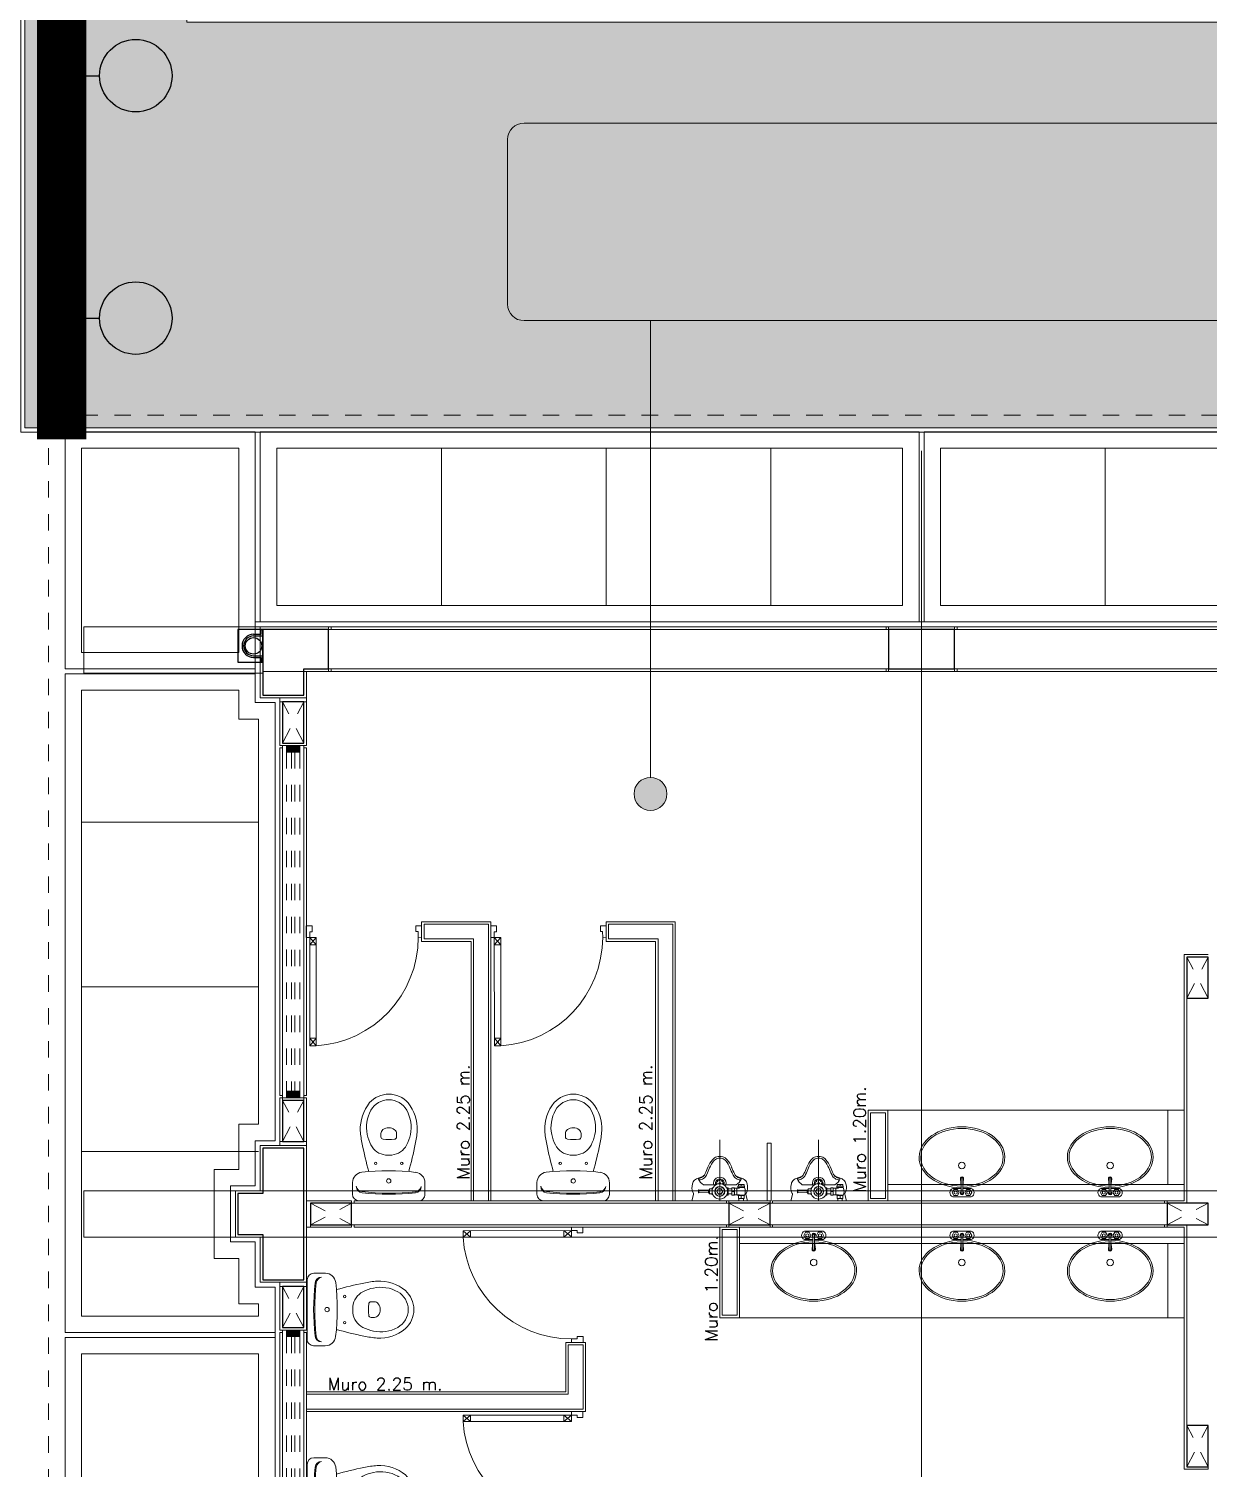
# Model space of a CAD drawing. Header units: metres. Extents: x 349703 to 349913, y 9282546 to 9282694.
# Drawn here: x 349734.26 to 349741.42, y 9282622.37 to 9282631.11 of the extents above; entities that cross this region are included whole.
import ezdxf

# ---------------------------------------------------------------- set-up
doc = ezdxf.new("R2010")
doc.units = ezdxf.units.M
doc.header["$LTSCALE"] = 0.25
doc.linetypes.add('01 nivel$0$HIDDEN2', pattern=[0.1875, 0.125, -0.0625])
doc.linetypes.add('DASHED2', pattern=[0.762, 0.635, -0.127])
for name, color, linetype, lineweight in [('0_VANOS', 30, 'Continuous', 9), ('AREA-VERDE', 3, 'CONTINUOUS', 9), ('ARQ-FONDO', 253, 'CONTINUOUS', 9), ('COTAS', 94, 'CONTINUOUS', 18), ('CUNETAS-RED', 5, 'CONTINUOUS', 18), ('LLORAD-SIMB', 1, 'CONTINUOUS', 25), ('LLORAD-TRAMO', 1, 'CONTINUOUS', 70), ('PUERTAS CESAR', 252, 'Continuous', 13), ('TRAZO', 2, 'Continuous', 13)]:
    doc.layers.add(name, color=color, linetype=linetype, lineweight=lineweight)
doc.styles.add('TIPO ROMANS', font='romans.shx')

# ---------------------------------------------------------------- blocks, each defined once
blk = doc.blocks.new('cub-ur')
at = {"layer": 'ARQ-FONDO'}
blk.add_lwpolyline([(-0.35, -0.0125), (0, -0.0125), (0, 0.0125), (-0.35, 0.0125)], close=True, dxfattribs=at)
blk = doc.blocks.new('SCL_COL REC_CA - SCL_COL REC_CA f_c_175kg_cm²_CN-1_0_13x0_25-4199369-2_N_T_N _0_00')
at = {"layer": 'ARQ-FONDO', "linetype": 'DASHED2', "ltscale": 0.1}
for p, q in [((0.065, -0.125), (-0.065, 0.125)), ((-0.065, -0.125), (0.065, 0.125))]:
    blk.add_line(p, q, dxfattribs=at)
at = {"layer": 'ARQ-FONDO', "lineweight": 30, "ltscale": 0.1}
blk.add_lwpolyline([(-0.065, 0.125), (-0.065, -0.125), (0.065, -0.125), (0.065, 0.125)], close=True, dxfattribs=at)
blk = doc.blocks.new('estructuras modulo baño')
at = {"layer": 'ARQ-FONDO'}
for p, q in [((374680.4222, 9249049.253), (374680.6622, 9249049.253)), ((374680.4222, 9249042.053), (374680.6622, 9249042.053))]:
    blk.add_line(p, q, dxfattribs=at)
at = {"layer": 'ARQ-FONDO', "lineweight": 30}
for points in [[(374683.5722, 9249049.403), (374684.3722, 9249049.403), (374684.3722, 9249049.653), (374684.0972, 9249049.653), (374684.0972, 9249049.803), (374683.8472, 9249049.803), (374683.8472, 9249049.653), (374683.5722, 9249049.653)], [(374680.4222, 9249049.653), (374680.8222, 9249049.653), (374680.8222, 9249049.403), (374680.6622, 9249049.403), (374680.6622, 9249049.253), (374680.4222, 9249049.253)], [(374687.5222, 9249049.653), (374687.1222, 9249049.653), (374687.1222, 9249049.403), (374687.2822, 9249049.403), (374687.2822, 9249049.253), (374687.5222, 9249049.253)], [(374680.6622, 9249045.853), (374680.4222, 9249045.853), (374680.4222, 9249045.453), (374680.6622, 9249045.453)], [(374687.5222, 9249045.853), (374687.2822, 9249045.853), (374687.2822, 9249045.453), (374687.5222, 9249045.453)], [(374680.4222, 9249041.653), (374680.8222, 9249041.653), (374680.8222, 9249041.903), (374680.6622, 9249041.903), (374680.6622, 9249042.053), (374680.4222, 9249042.053)], [(374687.5222, 9249041.653), (374687.1222, 9249041.653), (374687.1222, 9249041.903), (374687.2822, 9249041.903), (374687.2822, 9249042.053), (374687.5222, 9249042.053)], [(374683.5722, 9249041.903), (374683.5722, 9249041.653), (374683.8472, 9249041.653), (374683.8472, 9249041.503), (374684.0972, 9249041.503), (374684.0972, 9249041.653), (374684.3722, 9249041.653), (374684.3722, 9249041.903)], [(374687.0822, 9249041.773), (374687.0822, 9249041.903), (374686.5622, 9249041.903), (374686.5622, 9249041.773)]]:
    blk.add_lwpolyline(points, close=True, dxfattribs=at)
blk.add_lwpolyline([(374682.4372, 9249041.903), (374681.8522, 9249041.903), (374681.8522, 9249041.773), (374682.4372, 9249041.773), (374682.4372, 9249041.903)], dxfattribs=at)
at = {"layer": 'ARQ-FONDO'}
for p, rotation in [((374680.9872, 9249049.468), 89.99999999999991), ((374683.4072, 9249049.468), 270), ((374684.5372, 9249049.468), 270), ((374686.9572, 9249049.468), 270), ((374683.9722, 9249049.238), 180), ((374683.9722, 9249046.698), 180), ((374683.9722, 9249044.038), 180), ((374682.5622, 9249043.978), 270), ((374685.4072, 9249043.978), 270), ((374682.5022, 9249041.898), 180), ((374685.4672, 9249041.898), 180), ((374683.4072, 9249041.838), 270)]:
    blk.add_blockref('SCL_COL REC_CA - SCL_COL REC_CA f_c_175kg_cm²_CN-1_0_13x0_25-4199369-2_N_T_N _0_00', p, dxfattribs=dict(at, rotation=rotation))
blk = doc.blocks.new('*U668')
at = {"linetype": 'Continuous', "true_color": 0xbebebe}
for points in [[(3032.1314, 1351.1888), (3032.1314, 1351.2688), (3032.1714, 1351.2688), (3032.1714, 1351.1888)], [(3034.2314, 1351.1888), (3034.2314, 1351.2688), (3034.2714, 1351.2688), (3034.2714, 1351.1888)]]:
    blk.add_hatch(color=9, dxfattribs=at).paths.add_polyline_path(points)
at = {"layer": '0_VANOS', "linetype": 'Continuous'}
for p, q in [((3032.1314, 1351.2688), (3032.1714, 1351.2688)), ((3032.1314, 1351.2688), (3032.1314, 1351.1888)), ((3032.1714, 1351.2688), (3032.1714, 1351.1888)), ((3034.2314, 1351.1888), (3034.2314, 1351.2688)), ((3034.2314, 1351.2688), (3034.2714, 1351.2688)), ((3034.2714, 1351.2688), (3034.2714, 1351.1888)), ((3032.1714, 1351.1888), (3032.1314, 1351.1888)), ((3034.2714, 1351.1888), (3034.2314, 1351.1888))]:
    blk.add_line(p, q, dxfattribs=at)
at = {"layer": '0_VANOS', "linetype": '01 nivel$0$HIDDEN2', "ltscale": 0.5}
for p, q in [((3032.1708, 1351.2688), (3034.2308, 1351.2688)), ((3032.1714, 1351.2388), (3034.2314, 1351.2388)), ((3032.1714, 1351.2188), (3034.2314, 1351.2188)), ((3032.1714, 1351.1888), (3034.2314, 1351.1888))]:
    blk.add_line(p, q, dxfattribs=at)
at = {"layer": '0_VANOS', "linetype": '01 nivel$0$HIDDEN2'}
blk.add_line((3034.2314, 1351.2688), (3034.2714, 1351.2688), dxfattribs=at)
blk = doc.blocks.new('JUNTA 2.5CM.')
at = {"layer": 'ARQ-FONDO', "linetype": 'DASHED2', "ltscale": 0.1}
blk.add_lwpolyline([(374465.9966, 9249054.0961), (374466.0216, 9249054.0961), (374466.0216, 9249054.2561), (374465.9966, 9249054.2561)], close=True, dxfattribs=at)
blk = doc.blocks.new('*U669')
at = {"linetype": 'Continuous', "true_color": 0xbebebe}
for points in [[(3032.1314, 1351.1888), (3032.1314, 1351.2688), (3032.1714, 1351.2688), (3032.1714, 1351.1888)], [(3034.2314, 1351.1888), (3034.2314, 1351.2688), (3034.2714, 1351.2688), (3034.2714, 1351.1888)]]:
    blk.add_hatch(color=9, dxfattribs=at).paths.add_polyline_path(points)
at = {"layer": '0_VANOS', "linetype": 'Continuous'}
for p, q in [((3032.1314, 1351.2688), (3032.1714, 1351.2688)), ((3032.1314, 1351.2688), (3032.1314, 1351.1888)), ((3032.1714, 1351.2688), (3032.1714, 1351.1888)), ((3034.2314, 1351.1888), (3034.2314, 1351.2688)), ((3034.2314, 1351.2688), (3034.2714, 1351.2688)), ((3034.2714, 1351.2688), (3034.2714, 1351.1888)), ((3032.1714, 1351.1888), (3032.1314, 1351.1888)), ((3034.2714, 1351.1888), (3034.2314, 1351.1888))]:
    blk.add_line(p, q, dxfattribs=at)
at = {"layer": '0_VANOS', "linetype": '01 nivel$0$HIDDEN2', "ltscale": 0.5}
for p, q in [((3032.1708, 1351.2688), (3034.2308, 1351.2688)), ((3032.1714, 1351.2388), (3034.2314, 1351.2388)), ((3032.1714, 1351.2188), (3034.2314, 1351.2188)), ((3032.1714, 1351.1888), (3034.2314, 1351.1888))]:
    blk.add_line(p, q, dxfattribs=at)
at = {"layer": '0_VANOS', "linetype": '01 nivel$0$HIDDEN2'}
blk.add_line((3034.2314, 1351.2688), (3034.2714, 1351.2688), dxfattribs=at)
blk = doc.blocks.new('Lav ovalado')
at = {"layer": 'ARQ-FONDO'}
for p, q in [((-0.0222, 0.005), (-0.1104, 0.005)), ((-0.0222, -0.005), (-0.1104, -0.005))]:
    blk.add_line(p, q, dxfattribs=at)
for points in [[(-0.0644, -0.005), (-0.1094, -0.0099, -1.115964), (-0.1094, 0.0099), (-0.0644, 0.005)], [(-0.05, 0.005), (-0.05, 0.0566, -0.688608), (0, 0.0566), (0, -0.0566, -0.688608), (-0.05, -0.0566)], [(-0.05, -0.0566), (-0.05, -0.005, -0.688608)]]:
    blk.add_lwpolyline(points, format="xyb", dxfattribs=at)
for points in [[(-0.0437, 0.0485), (-0.025, 0.0593), (-0.0063, 0.0485), (-0.0063, 0.027), (-0.025, 0.0162), (-0.0437, 0.027)], [(-0.035, 0.0377), (-0.03, 0.0464), (-0.02, 0.0464), (-0.015, 0.0377), (-0.02, 0.0291), (-0.03, 0.0291)], [(-0.0437, -0.0278), (-0.025, -0.0171), (-0.0063, -0.0278), (-0.0063, -0.0494), (-0.025, -0.0602), (-0.0437, -0.0494)], [(-0.035, -0.0386), (-0.03, -0.03), (-0.02, -0.03), (-0.015, -0.0386), (-0.02, -0.0473), (-0.03, -0.0473)]]:
    blk.add_lwpolyline(points, close=True, dxfattribs=at)
blk.add_circle((-0.1898, -0.0004), 0.02, dxfattribs=at)
for centre, radius, start, end in [((-0.1104, 0), 0.005, 90, 270), ((-0.0222, 0), 0.01, 210, 150), ((-0.0222, 0), 0.005, 270, 90)]:
    blk.add_arc(centre, radius, start, end, dxfattribs=at)
at = {"layer": 'ARQ-FONDO', "extrusion": (0, 0, -1)}
for major_axis, ratio, start_param, end_param in [((0, 0.26), 0.711538, 1.588351, 7.833073), ((0, 0.25), 0.7, 1.589053, 7.832236)]:
    blk.add_ellipse((-0.2394, -0.0004), major_axis=major_axis, ratio=ratio, start_param=start_param, end_param=end_param, dxfattribs=at)
blk = doc.blocks.new('f-flat-2-flat-1-flat-1')
at = {"layer": 'ARQ-FONDO'}
for p, q in [((251277.2971, 9335242.4856), (251277.2263, 9335242.4856)), ((251277.3366, 9335242.0852), (251277.3366, 9335242.446)), ((251276.9284, 9335242.313), (251276.9482, 9335242.3131)), ((251276.9284, 9335242.2182), (251276.9483, 9335242.2182)), ((251277.2971, 9335242.0457), (251277.2263, 9335242.0457))]:
    blk.add_line(p, q, dxfattribs=at)
for centre, radius in [((251277.1093, 9335242.3447), 0.00741), ((251277.216, 9335242.2656), 0.0133), ((251277.216, 9335242.2656), 0.0133), ((251277.1093, 9335242.1865), 0.00741)]:
    blk.add_circle(centre, radius, dxfattribs=at)
for centre, radius, start, end in [((251277.2263, 9335242.4223), 0.0633, 90.00514, 173.21209), ((251277.2489, 9335242.4233), 0.0395, 6.27703, 90.00514), ((251277.2419, 9335242.4239), 0.0395, 6.21928, 79.7623), ((251277.2971, 9335242.446), 0.0395, 0.00514, 90.00514), ((251276.8473, 9335242.2656), 0.1582, 132.44137, 227.56891), ((251276.8473, 9335242.2656), 0.1241, 119.12129, 240.889), ((251276.9014, 9335242.1818), 0.257, 87.70231, 128.71828), ((251276.8908, 9335242.1875), 0.2135, 78.38563, 119.12129), ((251276.8664, 9335241.8472), 0.5931, 77.71448, 85.62574), ((251276.8841, 9335242.1546), 0.2471, 62.60247, 78.38563), ((251276.497, 9335240.0058), 2.4712, 74.46115, 78.43076), ((251276.9452, 9335242.2725), 0.1143, 6.24706, 62.60247), ((251278.5416, 9335242.2657), 1.3878, 173.21209, 186.7982), ((251275.8144, 9335242.2655), 1.4758, 353.67459, 6.32962), ((251275.8144, 9335242.2655), 1.4827, 353.73326, 6.27703), ((251276.9521, 9335242.2656), 0.0593, 143.13525, 216.87504), ((251276.9284, 9335242.2834), 0.0297, 90.00514, 143.13525), ((251276.9482, 9335242.2982), 0.0148, 6.65431, 90.00514), ((251276.6684, 9335242.2656), 0.2965, 353.35598, 6.65431), ((251276.8819, 9335242.2656), 0.1779, 353.76323, 6.24706), ((251276.9284, 9335242.2478), 0.0297, 216.87504, 270.00514), ((251276.9482, 9335242.233), 0.0148, 270.00514, 353.35598), ((251276.9452, 9335242.2587), 0.1143, 297.40782, 353.76323), ((251276.9013, 9335242.3494), 0.257, 231.29201, 272.30798), ((251276.8908, 9335242.3437), 0.2135, 240.889, 281.62466), ((251276.8841, 9335242.3766), 0.2471, 281.62466, 297.40782), ((251276.4966, 9335244.5253), 2.4712, 281.57953, 285.54914), ((251276.8664, 9335242.684), 0.5931, 274.38455, 282.29581), ((251277.2263, 9335242.109), 0.0633, 186.7982, 270.00514), ((251277.2489, 9335242.108), 0.0395, 270.00514, 353.73326), ((251277.2419, 9335242.1073), 0.0395, 280.24799, 353.791), ((251277.2971, 9335242.0852), 0.0395, 270.00514, 0.00514)]:
    blk.add_arc(centre, radius, start, end, dxfattribs=at)
blk = doc.blocks.new('URINARIO-FLUX-CADET-PL')
at = {"layer": 'ARQ-FONDO'}
for p, q in [((-0.099, 0.147), (-0.099, 0.113)), ((-0.089, 0.147), (-0.099, 0.147)), ((-0.089, 0.113), (-0.099, 0.113)), ((-0.0907, 0.13), (-0.0973, 0.13)), ((-0.089, 0.1496), (-0.089, 0.1104)), ((-0.08, 0.1496), (-0.089, 0.1496)), ((-0.0775, 0.1104), (-0.089, 0.1104)), ((-0.08, 0.1496), (-0.08, 0.1104)), ((-0.0795, 0.0885), (-0.0345, 0.0885)), ((-0.0795, 0.0735), (-0.0795, 0.0885)), ((-0.0775, 0.1202), (-0.0775, 0.1035)), ((-0.0365, 0.1035), (-0.0775, 0.1035)), ((-0.077, 0.0885), (-0.077, 0.1035)), ((0, 0.169), (-0.038, 0.159)), ((-0.037, 0.0885), (-0.037, 0.1035)), ((-0.0365, 0.1202), (-0.0365, 0.1035)), ((-0.032, 0.1104), (-0.0365, 0.1104)), ((-0.0345, 0.0735), (-0.0345, 0.0885)), ((-0.034, 0.1496), (-0.034, 0.1104)), ((-0.032, 0.1496), (-0.034, 0.1496)), ((-0.032, 0.1496), (-0.032, 0.1104)), ((-0.015, 0.147), (-0.032, 0.147)), ((-0.015, 0.113), (-0.032, 0.113)), ((-0.0167, 0.13), (-0.0303, 0.13)), ((-0.015, 0.147), (-0.015, 0.113)), ((0, 0.1435), (-0.015, 0.1435)), ((0, 0.1165), (-0.015, 0.1165)), ((0, 0.169), (0, -0.169)), ((0, 0), (-0.3703, 0)), ((-0.0795, 0.0735), (-0.0345, 0.0735)), ((-0.079, 0.0505), (-0.079, 0.0414)), ((-0.035, 0.0505), (-0.079, 0.0505)), ((-0.0725, 0.0505), (-0.0725, 0.0735)), ((-0.057, 0.0757), (-0.057, 0.0863)), ((-0.0415, 0.0505), (-0.0415, 0.0735)), ((-0.035, 0.0505), (-0.035, 0.0414)), ((-0.078, -0.042), (-0.078, -0.0455)), ((-0.0684, -0.0455), (-0.078, -0.0455)), ((-0.072, -0.0455), (-0.072, -0.063)), ((-0.072, -0.063), (-0.0695, -0.0655)), ((-0.072, -0.063), (-0.042, -0.063)), ((-0.0695, -0.0655), (-0.0445, -0.0655)), ((-0.0659, -0.1265), (-0.064, -0.0695)), ((-0.05, -0.0695), (-0.064, -0.0695)), ((-0.0481, -0.1265), (-0.05, -0.0695)), ((-0.0456, -0.0455), (-0.036, -0.0455)), ((-0.042, -0.063), (-0.0445, -0.0655)), ((-0.042, -0.0455), (-0.042, -0.063)), ((-0.036, -0.042), (-0.036, -0.0455)), ((-0.0659, -0.1265), (-0.0639, -0.1285)), ((-0.0481, -0.1265), (-0.0659, -0.1265)), ((-0.0501, -0.1285), (-0.0639, -0.1285)), ((-0.0481, -0.1265), (-0.0501, -0.1285)), ((0, -0.169), (-0.038, -0.159))]:
    blk.add_line(p, q, dxfattribs=at)
blk.add_lwpolyline([(-0.041, -0.0092), (-0.057, -0.0185), (-0.073, -0.0092), (-0.073, 0.0092), (-0.057, 0.0185), (-0.041, 0.0092)], close=True, dxfattribs=at)
for centre, radius in [((-0.127, 0), 0.0045), ((-0.1208, 0.0148), 0.0045), ((-0.106, 0.021), 0.0045), ((-0.057, 0), 0.0469), ((-0.057, 0), 0.03), ((-0.057, 0), 0.029), ((-0.057, 0), 0.016), ((-0.1208, -0.0148), 0.0045), ((-0.106, -0.021), 0.0045)]:
    blk.add_circle(centre, radius, dxfattribs=at)
for centre, radius, start, end in [((-0.3493, 0.4586), 0.413, 290.60016, 296.50436), ((-0.1769, 0.1239), 0.0369, 288.82805, 321.60713), ((-0.1769, 0.1239), 0.0479, 288.82805, 321.60713), ((-0.1704, 0.1112), 0.0229, 310.30956, 330.63332), ((-0.2086, 0.1382), 0.0696, 326.70076, 344.84375), ((-0.1833, 0.1311), 0.0464, 319.48247, 347.38743), ((-0.0445, 0.0952), 0.1001, 152.10911, 165.64146), ((-0.1833, 0.1311), 0.0574, 319.48247, 347.38743), ((-0.1136, 0.1155), 0.025, 150.63933, 167.38743), ((-0.1328, 0.1263), 0.003, 68.28304, 150.63933), ((-0.0953, 0.1248), 0.0414, 137.07632, 155.50345), ((-0.156, 0.0681), 0.0657, 28.07725, 68.28304), ((-0.1136, 0.1155), 0.014, 150.63933, 167.38743), ((-0.1222, 0.1198), 0.00444, 84.88459, 143.79775), ((-0.0966, 0.1274), 0.0388, 100.25279, 138.50259), ((-0.0809, 0.0947), 0.0744, 61.40084, 107.66941), ((-0.0767, 0.1385), 0.0223, 157.58788, 202.41212), ((-0.0767, 0.1215), 0.0223, 157.58788, 202.41212), ((-2.5473, 0), 2.4513, 0.60481, 2.31467), ((-0.1113, 0.1385), 0.0223, 337.58788, 22.41212), ((-0.1113, 0.1215), 0.0223, 337.58788, 22.41212), ((-0.057, 0.1031), 0.0519, 63.71578, 116.28422), ((-0.0682, 0.059), 0.0295, 67.58788, 112.41212), ((-0.0457, 0.059), 0.0295, 67.58788, 112.41212), ((-0.0406, 0.1687), 0.01, 241.40084, 284.67639), ((-0.0097, 0.1385), 0.0223, 157.58788, 202.41212), ((-0.0097, 0.1215), 0.0223, 157.58788, 202.41212), ((-0.0373, 0.1385), 0.0223, 337.58788, 22.41212), ((-0.0373, 0.1215), 0.0223, 337.58788, 22.41212), ((-0.1898, 0.0002), 0.0802, 167.17802, 193.14395), ((-0.2066, -0.005), 0.0655, 130.88411, 159.41181), ((-0.188, 0), 0.071, 167.93953, 192.06047), ((-0.2066, -0.005), 0.0545, 130.88411, 158.62076), ((-0.1349, -0.0939), 0.1798, 112.61017, 129.62851), ((-0.1349, -0.0939), 0.1688, 112.61017, 129.62851), ((-0.3493, 0.4586), 0.424, 290.60016, 296.50436), ((-0.106, 0), 0.038, 75.17225, 284.82775), ((-0.106, 0), 0.027, 68.55555, 291.44445), ((-0.106, 0), 0.0045, 60.06178, 299.93822), ((-0.0682, 0.103), 0.0295, 247.58788, 292.41212), ((-0.0619, 0.0203), 0.0304, 97.81293, 124.26209), ((-0.0457, 0.103), 0.0295, 247.58788, 292.41212), ((-0.0521, 0.0203), 0.0304, 55.73791, 82.18707), ((-0.2076, 0.0042), 0.0643, 200.23699, 229.25837), ((-0.2066, 0.005), 0.0545, 201.37924, 229.11589), ((-0.1349, 0.0939), 0.1798, 230.37149, 247.38983), ((-0.1349, 0.0939), 0.1688, 230.37149, 247.38983), ((-0.3493, -0.4586), 0.413, 63.49564, 69.39984), ((-0.3493, -0.4586), 0.424, 63.49564, 69.39984), ((-0.1769, -0.1239), 0.0479, 38.39287, 71.17195), ((-2.5473, 0), 2.4513, 357.68533, 359.39519), ((-0.0675, -0.018), 0.0275, 247.58788, 267.88583), ((-0.0592, -0.0637), 0.00754, 193.7683, 230.24247), ((-0.0548, -0.0637), 0.00754, 309.75753, 346.2317), ((-0.0465, -0.018), 0.0275, 272.11417, 292.41212), ((-0.1769, -0.1239), 0.0369, 38.39287, 71.17195), ((-0.1704, -0.1112), 0.0229, 29.36668, 49.69044), ((-0.2086, -0.1382), 0.0696, 15.15625, 33.29924), ((-0.1833, -0.1311), 0.0464, 12.61257, 40.51753), ((-0.0445, -0.0952), 0.1001, 194.35854, 207.89089), ((-0.1833, -0.1311), 0.0574, 12.61257, 40.51753), ((-0.1136, -0.1155), 0.025, 192.61257, 209.36067), ((-0.1328, -0.1263), 0.003, 209.36067, 291.71696), ((-0.0953, -0.1248), 0.0414, 204.49655, 222.92368), ((-0.156, -0.0681), 0.0657, 291.71696, 331.92275), ((-0.1136, -0.1155), 0.014, 192.61257, 209.36067), ((-0.1222, -0.1198), 0.00444, 216.20225, 275.11541), ((-0.0966, -0.1274), 0.0388, 221.49741, 259.74721), ((-0.0809, -0.0947), 0.0744, 252.33059, 298.59916), ((-0.0406, -0.1687), 0.01, 75.32361, 118.59916)]:
    blk.add_arc(centre, radius, start, end, dxfattribs=at)
blk = doc.blocks.new('*U667')
at = {"layer": 'PUERTAS CESAR', "lineweight": 0}
for p, q in [((251808.1711, 9334837.0984), (251808.2167, 9334837.0596)), ((251808.1711, 9334837.0596), (251808.2167, 9334837.0984)), ((251808.2167, 9334837.0984), (251808.2167, 9334837.0596)), ((251808.8291, 9334837.0984), (251808.7835, 9334837.0596)), ((251808.8291, 9334837.0596), (251808.7835, 9334837.0984)), ((251808.7835, 9334837.0984), (251808.7835, 9334837.0596))]:
    blk.add_line(p, q, dxfattribs=at)
for points in [[(251808.1711, 9334837.7386), (251808.1711, 9334837.7176), (251808.1361, 9334837.7176), (251808.1361, 9334837.7036), (251808.1011, 9334837.7036), (251808.1011, 9334837.7386)], [(251808.1711, 9334837.0386), (251808.1711, 9334837.0596), (251808.1361, 9334837.0596), (251808.1361, 9334837.0736), (251808.1011, 9334837.0736), (251808.1011, 9334837.0386)], [(251808.1711, 9334837.0596), (251808.8291, 9334837.0596), (251808.8291, 9334837.0984), (251808.1711, 9334837.0984)]]:
    blk.add_lwpolyline(points, close=True, dxfattribs=at)
blk.add_arc((251808.1703, 9334837.0576), 0.6601, 3.54509, 89.92783, dxfattribs=at)
blk = doc.blocks.new('VEREDA BALÑO PUBLICO')
at = {"layer": 'ARQ-FONDO', "linetype": '01 nivel$0$HIDDEN2'}
blk.add_lwpolyline([(350159.1658, 9282605.3171), (350168.8658, 9282605.3171), (350168.8658, 9282594.7171), (350159.1658, 9282594.7171)], close=True, dxfattribs=at)
at = {"layer": 'ARQ-FONDO'}
for points in [[(350159.2658, 9282605.2171), (350163.2658, 9282605.2171), (350163.2658, 9282603.9421), (350160.9108, 9282603.9421), (350160.9108, 9282604.0581), (350160.4208, 9282604.0581), (350159.2658, 9282604.0581), (350159.2658, 9282605.2171)], [(350163.2958, 9282605.2171), (350167.2958, 9282605.2171), (350167.2958, 9282604.0621), (350167.1208, 9282604.0621), (350167.1208, 9282603.9421), (350164.4608, 9282603.9421), (350164.4608, 9282604.0621), (350164.1858, 9282604.0621), (350164.1858, 9282604.2121), (350163.8458, 9282604.2121), (350163.8458, 9282604.0621), (350163.5708, 9282604.0621), (350163.5708, 9282603.9421), (350163.2958, 9282603.9421), (350163.2958, 9282605.2171)], [(350167.3258, 9282604.0621), (350168.7658, 9282604.0621), (350168.7658, 9282605.2171), (350167.3258, 9282605.2171), (350167.3258, 9282604.0621)], [(350168.7658, 9282604.0321), (350168.7658, 9282600.0321), (350167.6108, 9282600.0321), (350167.6108, 9282604.0321), (350168.7658, 9282604.0321)], [(350168.7658, 9282600.0021), (350168.7658, 9282596.0021), (350167.6108, 9282596.0021), (350167.6108, 9282600.0021), (350168.7658, 9282600.0021)]]:
    blk.add_lwpolyline(points, dxfattribs=at)
at = {"layer": 'ARQ-FONDO', "flags": 128}
for points in [[(350159.3658, 9282605.1171), (350163.1658, 9282605.1171), (350163.1658, 9282604.0421), (350161.0108, 9282604.0421), (350161.0108, 9282604.1581), (350160.4208, 9282604.1581), (350159.3658, 9282604.1581)], [(350163.3958, 9282605.1171), (350167.1958, 9282605.1171), (350167.1958, 9282604.1621), (350167.0208, 9282604.1621), (350167.0208, 9282604.0421), (350164.5608, 9282604.0421), (350164.5608, 9282604.1621), (350164.2858, 9282604.1621), (350164.2858, 9282604.3121), (350163.7458, 9282604.3121), (350163.7458, 9282604.1621), (350163.4708, 9282604.1621), (350163.4708, 9282604.0421), (350163.3958, 9282604.0421)], [(350167.4258, 9282604.1621), (350168.6658, 9282604.1621), (350168.6658, 9282605.1171), (350167.4258, 9282605.1171)], [(350168.6658, 9282603.9321), (350168.6658, 9282600.1321), (350167.7108, 9282600.1321), (350167.7108, 9282603.9321)], [(350168.6658, 9282599.9021), (350168.6658, 9282596.1021), (350167.7108, 9282596.1021), (350167.7108, 9282599.9021)]]:
    blk.add_lwpolyline(points, close=True, dxfattribs=at)
for points in [[(350164.3958, 9282604.0421), (350164.3958, 9282605.1171)], [(350165.3958, 9282604.0421), (350165.3958, 9282605.1171)], [(350166.3958, 9282604.0421), (350166.3958, 9282605.1171)], [(350168.6658, 9282602.9321), (350167.7108, 9282602.9321)], [(350168.6658, 9282601.9321), (350167.7108, 9282601.9321)], [(350168.6658, 9282600.9321), (350167.7108, 9282600.9321)], [(350168.6658, 9282598.9021), (350167.7108, 9282598.9021)]]:
    blk.add_lwpolyline(points, dxfattribs=at)
blk = doc.blocks.new('DQWJNDQW')
at = {"layer": 'ARQ-FONDO', "lineweight": 0}
for p, q in [((350163.3108, 9282603.8971), (350161.1558, 9282603.8971)), ((350166.8608, 9282603.8971), (350164.7058, 9282603.8971)), ((350161.1558, 9282603.7671), (350163.3108, 9282603.7671)), ((350164.7058, 9282603.7671), (350166.8608, 9282603.7671)), ((350167.3258, 9282603.6171), (350167.3258, 9282600.2171)), ((350167.5658, 9282600.2171), (350167.5658, 9282603.6171)), ((350163.9508, 9282603.4771), (350163.9508, 9282601.1871)), ((350164.0808, 9282601.1871), (350164.0808, 9282603.4771)), ((350163.9508, 9282600.9371), (350163.9508, 9282598.5271)), ((350164.0808, 9282598.5271), (350164.0808, 9282600.9371)), ((350167.3258, 9282599.8171), (350167.3258, 9282596.4171)), ((350167.5658, 9282599.8171), (350167.3258, 9282599.8171)), ((350167.5658, 9282596.4171), (350167.5658, 9282599.8171)), ((350163.9358, 9282598.4221), (350162.4658, 9282598.4221)), ((350163.9508, 9282598.4071), (350162.7308, 9282598.4071)), ((350165.3258, 9282598.4071), (350164.0808, 9282598.4071)), ((350165.5908, 9282598.4221), (350164.0958, 9282598.4221)), ((350165.5908, 9282598.2771), (350165.5908, 9282598.4221))]:
    blk.add_line(p, q, dxfattribs=at)
at = {"layer": 'ARQ-FONDO', "lineweight": 0, "ltscale": 2}
blk.add_line((350160.5958, 9282600.0171), (350168.6508, 9282600.0171), dxfattribs=at)
blk.add_lwpolyline([(350163.8758, 9282594.8171), (350164.1558, 9282594.8171), (350164.1558, 9282605.1021), (350163.8758, 9282605.1021)], close=True, dxfattribs=at)
blk.add_lwpolyline([(350167.3008, 9282604.0171), (350167.3008, 9282605.1021), (350167.5808, 9282605.1021), (350167.5808, 9282594.8171), (350167.3008, 9282594.8171), (350167.3008, 9282596.0171), (350167.3108, 9282596.0171), (350167.3108, 9282604.0171), (350167.3008, 9282604.0171)], dxfattribs=at)
at = {"layer": 'ARQ-FONDO'}
blk.add_lwpolyline([(350160.9108, 9282603.9421), (350163.5708, 9282603.9421), (350163.5708, 9282604.0621), (350163.8458, 9282604.0621), (350163.8458, 9282604.2121), (350164.1858, 9282604.2121), (350164.1858, 9282604.0621), (350164.4608, 9282604.0621), (350164.4608, 9282603.9421), (350167.1208, 9282603.9421), (350167.1208, 9282604.0621), (350167.6108, 9282604.0621), (350167.6108, 9282595.9721), (350167.1208, 9282595.9721), (350167.1208, 9282596.0921), (350164.4608, 9282596.0921), (350164.4608, 9282595.9721), (350164.1858, 9282595.9721), (350164.1858, 9282595.8221), (350163.8458, 9282595.8221), (350163.8458, 9282595.9721), (350163.5708, 9282595.9721), (350163.5708, 9282596.0921), (350160.9108, 9282596.0921)], dxfattribs=at)
at = {"layer": 'ARQ-FONDO', "lineweight": 0}
for points in [[(350163.6008, 9282603.7521), (350164.4308, 9282603.7521), (350164.4308, 9282604.0321), (350164.1558, 9282604.0321), (350164.1558, 9282604.1821), (350163.8758, 9282604.1821), (350163.8758, 9282604.0321), (350163.6008, 9282604.0321)], [(350163.3108, 9282603.9121), (350163.5758, 9282603.9121), (350163.5758, 9282603.7521), (350163.3108, 9282603.7521)], [(350164.7208, 9282603.7521), (350164.4558, 9282603.7521), (350164.4558, 9282603.9121), (350164.7208, 9282603.9121)], [(350166.8608, 9282603.9121), (350167.1258, 9282603.9121), (350167.1258, 9282603.7521), (350166.8608, 9282603.7521)], [(350163.9358, 9282601.2421), (350163.9358, 9282601.1221), (350163.3858, 9282601.1221), (350163.3858, 9282601.2421)], [(350163.9208, 9282601.2271), (350163.9208, 9282601.1371), (350163.4008, 9282601.1371), (350163.4008, 9282601.2271)], [(350163.9508, 9282601.1871), (350164.0808, 9282601.1871), (350164.0808, 9282600.9371), (350163.9508, 9282600.9371)], [(350163.9358, 9282601.1221), (350163.9358, 9282598.4221), (350163.3858, 9282598.4221), (350163.3858, 9282601.1221)], [(350164.0958, 9282600.3421), (350164.0958, 9282600.2221), (350164.6458, 9282600.2221), (350164.6458, 9282600.3421)], [(350164.1108, 9282600.3271), (350164.1108, 9282600.2371), (350164.6308, 9282600.2371), (350164.6308, 9282600.3271)], [(350164.0958, 9282600.2221), (350164.0958, 9282598.4221), (350164.6458, 9282598.4221), (350164.6458, 9282600.2221)]]:
    blk.add_lwpolyline(points, close=True, dxfattribs=at)
for points in [[(350167.5658, 9282603.6171), (350167.5808, 9282603.6171), (350167.5808, 9282604.0321), (350167.1508, 9282604.0321), (350167.1508, 9282603.7521), (350167.3108, 9282603.7521), (350167.3108, 9282603.6171), (350167.3258, 9282603.6171)], [(350163.2958, 9282603.8971), (350163.2958, 9282603.9121), (350161.1858, 9282603.9121), (350161.1858, 9282603.8971)], [(350166.8458, 9282603.8971), (350166.8458, 9282603.9121), (350164.7358, 9282603.9121), (350164.7358, 9282603.8971)], [(350161.1858, 9282603.7671), (350161.1858, 9282603.7521), (350163.2958, 9282603.7521), (350163.2958, 9282603.7671)], [(350162.8158, 9282603.7521), (350162.8158, 9282602.0572), (350163.2358, 9282602.0572), (350163.2358, 9282602.1772), (350162.9358, 9282602.1772), (350162.9358, 9282603.7521)], [(350162.8308, 9282603.7521), (350162.8308, 9282602.0722), (350163.2208, 9282602.0722), (350163.2208, 9282602.1622), (350162.9208, 9282602.1622), (350162.9208, 9282603.7521)], [(350163.9358, 9282603.7521), (350163.9358, 9282603.4771)], [(350164.0808, 9282603.4771), (350164.0958, 9282603.4771), (350164.0958, 9282603.7521)], [(350164.7358, 9282603.7671), (350164.7358, 9282603.7521), (350166.8458, 9282603.7521), (350166.8458, 9282603.7671)], [(350167.3258, 9282600.2321), (350167.3108, 9282600.2321), (350167.3108, 9282603.6021), (350167.3258, 9282603.6021)], [(350167.5658, 9282603.6021), (350167.5808, 9282603.6021), (350167.5808, 9282600.2321), (350167.5658, 9282600.2321)], [(350163.9358, 9282603.4771), (350163.9508, 9282603.4771)], [(350163.9508, 9282603.4621), (350163.9358, 9282603.4621), (350163.9358, 9282601.2021), (350163.9508, 9282601.2021)], [(350164.0808, 9282601.2021), (350164.0958, 9282601.2021), (350164.0958, 9282603.4621), (350164.0808, 9282603.4621)], [(350164.0958, 9282602.6321), (350165.7908, 9282602.6321), (350165.7908, 9282603.0521), (350165.6708, 9282603.0521), (350165.6708, 9282602.7521), (350164.0958, 9282602.7521)], [(350164.0958, 9282602.6471), (350165.7758, 9282602.6471), (350165.7758, 9282603.0371), (350165.6858, 9282603.0371), (350165.6858, 9282602.7371), (350164.0958, 9282602.7371)], [(350164.0958, 9282601.5121), (350165.7908, 9282601.5121), (350165.7908, 9282601.9321), (350165.6708, 9282601.9321), (350165.6708, 9282601.6321), (350164.0958, 9282601.6321)], [(350164.0958, 9282601.5271), (350165.7758, 9282601.5271), (350165.7758, 9282601.9171), (350165.6858, 9282601.9171), (350165.6858, 9282601.6171), (350164.0958, 9282601.6171)], [(350163.9508, 9282600.9371), (350163.9358, 9282600.9371), (350163.9358, 9282601.1871), (350163.9508, 9282601.1871)], [(350164.0808, 9282601.1871), (350164.0958, 9282601.1871), (350164.0958, 9282600.9371), (350164.0808, 9282600.9371)], [(350163.9508, 9282600.9221), (350163.9358, 9282600.9221), (350163.9358, 9282598.5421), (350163.9508, 9282598.5421)], [(350164.0808, 9282598.5421), (350164.0958, 9282598.5421), (350164.0958, 9282600.9221), (350164.0808, 9282600.9221)], [(350167.3258, 9282599.8171), (350167.3108, 9282599.8171), (350167.3108, 9282600.2171), (350167.3258, 9282600.2171)], [(350167.5658, 9282600.2171), (350167.5808, 9282600.2171), (350167.5808, 9282599.8171), (350167.5658, 9282599.8171)], [(350167.3258, 9282599.8021), (350167.3108, 9282599.8021), (350167.3108, 9282596.4321), (350167.3258, 9282596.4321)], [(350167.5658, 9282596.4321), (350167.5808, 9282596.4321), (350167.5808, 9282599.8021), (350167.5658, 9282599.8021)], [(350163.9508, 9282598.5271), (350163.9358, 9282598.5271), (350163.9358, 9282598.4221)], [(350164.0958, 9282598.4221), (350164.0958, 9282598.5271), (350164.0808, 9282598.5271)], [(350162.4658, 9282598.4221), (350162.4658, 9282598.2771), (350162.4808, 9282598.2771)]]:
    blk.add_lwpolyline(points, dxfattribs=at)
at = {"layer": 'ARQ-FONDO', "lineweight": 0, "ltscale": 0.2}
for points in [[(350163.9358, 9282598.4221), (350163.8358, 9282598.4221), (350163.8358, 9282601.1221), (350163.9358, 9282601.1221)], [(350164.0958, 9282598.4221), (350164.1958, 9282598.4221), (350164.1958, 9282600.2221), (350164.0958, 9282600.2221)], [(350163.8358, 9282598.5221), (350163.8358, 9282598.4221), (350163.3858, 9282598.4221), (350163.3858, 9282598.5221)], [(350164.1958, 9282598.5221), (350164.1958, 9282598.4221), (350164.6458, 9282598.4221), (350164.6458, 9282598.5221)]]:
    blk.add_lwpolyline(points, close=True, dxfattribs=at)
at = {"layer": 'ARQ-FONDO'}
blk.add_blockref('VEREDA BALÑO PUBLICO', (0, 0), dxfattribs=at)
at = {"layer": 'ARQ-FONDO', "lineweight": 0}
for name, p in [('estructuras modulo baño', (-24519.9564, 33554.3641)), ('JUNTA 2.5CM.', (-24302.4208, 33549.656)), ('JUNTA 2.5CM.', (-24301.5658, 33549.656)), ('JUNTA 2.5CM.', (-24298.8708, 33549.656))]:
    blk.add_blockref(name, p, dxfattribs=at)
at = {"layer": 'ARQ-FONDO', "lineweight": 0, "xscale": -1}
for name, p, rotation in [('*U668', (353195.4404, 9281252.5992), 359.999920700898), ('*U669', (353198.9904, 9281252.5992), 359.999920700898), ('f-flat-2-flat-1-flat-1', (-8985378.0507, 9042656.8291, 0), 269.9304597886377), ('f-flat-2-flat-1-flat-1', (-8985376.9307, 9042656.8291, 0), 269.9304597886377), ('f-flat-2-flat-1-flat-1', (590111.0139, -52937.1144, 0), 359.9304597886377), ('f-flat-2-flat-1-flat-1', (590111.0139, -52938.2344, 0), 359.9304597886377), ('Lav ovalado', (350163.9108, 9282600.6717), 180.000545342567), ('Lav ovalado', (350163.9108, 9282599.7717), 180.000545342567), ('Lav ovalado', (350164.1208, 9282598.8726), 0.0005453425670243)]:
    blk.add_blockref(name, p, dxfattribs=dict(at, rotation=rotation))
at = {"layer": 'ARQ-FONDO', "lineweight": 0}
for name, p, rotation in [('JUNTA 2.5CM.', (9599218.192, 8908137.7305), 90), ('*U667', (590643.9389, 18617739.5362, 0), 180.0695402113621), ('*U667', (9685298.5999, 9042123.8991, 0), 90.06954021136214), ('*U667', (9685299.7199, 9042123.8991, 0), 90.06954021136214), ('*U667', (590643.9389, 18617738.4162, 0), 180.0695402113621), ('cub-ur', (350164.0958, 9282600.9421), 180.0005453425669), ('Lav ovalado', (350164.1208, 9282599.7717), 179.999454657433), ('Lav ovalado', (350163.9108, 9282598.8726), 359.999454657433)]:
    blk.add_blockref(name, p, dxfattribs=dict(at, rotation=rotation))
at = {"layer": 'ARQ-FONDO', "linetype": 'ByBlock', "lineweight": 0, "rotation": 180.0005460485848}
for p in [(350164.0958, 9282601.2421), (350164.0958, 9282600.6421)]:
    blk.add_blockref('URINARIO-FLUX-CADET-PL', p, dxfattribs=at)
at = {"layer": 'ARQ-FONDO', "lineweight": 0, "char_height": 0.075, "width": 0.919944, "attachment_point": 8, "style": 'TIPO ROMANS'}
for s, insert, rotation in [('Muro 2.25 m.  ', (350162.9451, 9282603.2743), 269.99992), ('Muro 2.25 m.  ', (350164.5737, 9282602.7614), 359.99992), ('Muro 2.25 m.  ', (350164.5737, 9282601.6536), 359.99992), ('Muro 1.20m.  ', (350163.564, 9282601.2556), 0.00008), ('Muro 1.20m.  ', (350164.4677, 9282600.3556), 359.99992)]:
    blk.add_mtext(s, dxfattribs=dict(at, insert=insert, rotation=rotation))
blk = doc.blocks.new('*U947')
at = {"layer": 'cotas', "true_color": 0x000000}
h = blk.add_hatch(color=18, dxfattribs=at)
h.dxf.hatch_style = 1
edge = h.paths.add_edge_path()
edge.add_arc((2841.4206, 1652.8066), 0.1, 0, 360)
at = {"layer": 'TRAZO', "color": 18, "true_color": 0x000000}
for p, q in [((2841.4206, 1652.7066), (2841.4206, 1649.9329)), ((2840.653, 1649.9329), (2845.1257, 1649.9329)), ((2840.553, 1648.8329), (2840.553, 1649.8329)), ((2845.2257, 1649.8329), (2845.2257, 1648.8329)), ((2840.653, 1648.7329), (2845.1257, 1648.7329))]:
    blk.add_line(p, q, dxfattribs=at)
blk.add_circle((2841.4206, 1652.8066), 0.1, dxfattribs=at)
for centre, start, end in [((2840.653, 1649.8329), 90, 180), ((2845.1257, 1649.8329), 0, 90), ((2840.653, 1648.8329), 180, 270), ((2845.1257, 1648.8329), 270, 0)]:
    blk.add_arc(centre, 0.1, start, end, dxfattribs=at)
blk = doc.blocks.new('montante')
at = {"layer": 'ARQ-FONDO', "lineweight": 30}
for p, q in [((0.0455, 0.07), (0.0455, 0.095)), ((0, 0.07), (0.0455, 0.07)), ((0, 0.06), (0.0555, 0.06)), ((0, -0.06), (0.0555, -0.06)), ((0, -0.07), (0.0455, -0.07)), ((0.0455, -0.07), (0.0455, -0.095))]:
    blk.add_line(p, q, dxfattribs=at)
blk.add_lwpolyline([(-0.0945, 0.1), (-0.0945, -0.1), (0.0555, -0.1), (0.0555, 0.1)], close=True, dxfattribs=at)
blk.add_circle((0, 0), 0.05, dxfattribs=at)
for centre, radius, start, end in [((0.0505, 0.095), 0.005, 0, 180), ((0, 0), 0.07, 90, 270), ((0, 0), 0.06, 90, 270), ((0.0505, -0.095), 0.005, 180, 0)]:
    blk.add_arc(centre, radius, start, end, dxfattribs=at)
blk = doc.blocks.new('drenaje')
at = {"layer": 'CUNETAS-RED', "lineweight": 30}
blk.add_blockref('montante', (17.4691, -48.1719), dxfattribs=at)

msp = doc.modelspace()

# ---------------------------------------------------------------- hatches: boundary and pattern name
at = {"layer": 'AREA-VERDE', "lineweight": 0, "true_color": 0xc4e4b2, "transparency": 33554610}
h = msp.add_hatch(color=3, dxfattribs=at)
h.dxf.hatch_style = 1
h.paths.add_polyline_path([(349744.8805, 9282631.1526), (349735.2198, 9282631.1526), (349735.2198, 9282641.945), (349744.8805, 9282641.945), (349744.8805, 9282642.8504), (349718.1813, 9282642.8504), (349718.1813, 9282641.9447), (349734.2367, 9282641.9447), (349734.2367, 9282628.6899), (349744.8805, 9282628.6899)])

# ---------------------------------------------------------------- linework, layer by layer
at = {"layer": 'ARQ-FONDO', "lineweight": 0}
msp.add_lwpolyline([(349735.2452, 9282641.9196), (349744.9059, 9282641.9196), (349744.9059, 9282642.8758), (349718.1559, 9282642.8758), (349718.1559, 9282641.9193), (349734.2113, 9282641.9193), (349734.2113, 9282628.6645), (349744.9059, 9282628.6645), (349744.9059, 9282631.178), (349735.2452, 9282631.178), (349735.2452, 9282641.9196)], dxfattribs=at)
msp.add_lwpolyline([(349735.2198, 9282641.945), (349744.8805, 9282641.945), (349744.8805, 9282642.8504), (349718.1813, 9282642.8504), (349718.1813, 9282641.9447), (349734.2367, 9282641.9447), (349734.2367, 9282628.6899), (349744.8805, 9282628.6899), (349744.8805, 9282631.1526), (349735.2198, 9282631.1526)], close=True, dxfattribs=at)
at = {"layer": 'LLORAD-SIMB'}
for p, q in [((349734.46, 9282630.8283), (349734.69, 9282630.8283)), ((349734.46, 9282629.3561), (349734.69, 9282629.3561))]:
    msp.add_line(p, q, dxfattribs=at)
for centre in [(349734.91, 9282630.8283), (349734.91, 9282629.3561)]:
    msp.add_circle(centre, 0.22, dxfattribs=at)
at = {"layer": 'LLORAD-TRAMO', "const_width": 0.3}
msp.add_lwpolyline([(349734.46, 9282631.37), (349734.46, 9282631.12), (349734.46, 9282630.87), (349734.46, 9282630.62), (349734.46, 9282630.37), (349734.46, 9282630.12), (349734.46, 9282629.87), (349734.46, 9282629.62), (349734.46, 9282629.37), (349734.46, 9282629.12), (349734.46, 9282628.87), (349734.46, 9282628.62)], dxfattribs=at)

# ---------------------------------------------------------------- block references
at = {"layer": 'ARQ-FONDO', "xscale": -1, "rotation": 180}
msp.add_blockref('*U947', (346896.6142, 9284279.2736), dxfattribs=at)
at = {"layer": 'ARQ-FONDO', "rotation": 89.99999999999999}
msp.add_blockref('DQWJNDQW', (9632339.6976, 8932459.9001), dxfattribs=at)
at = {"layer": 'CUNETAS-RED', "lineweight": 30}
msp.add_blockref('drenaje', (349718.1559, 9282675.5378), dxfattribs=at)

doc.saveas('drawing.dxf')
